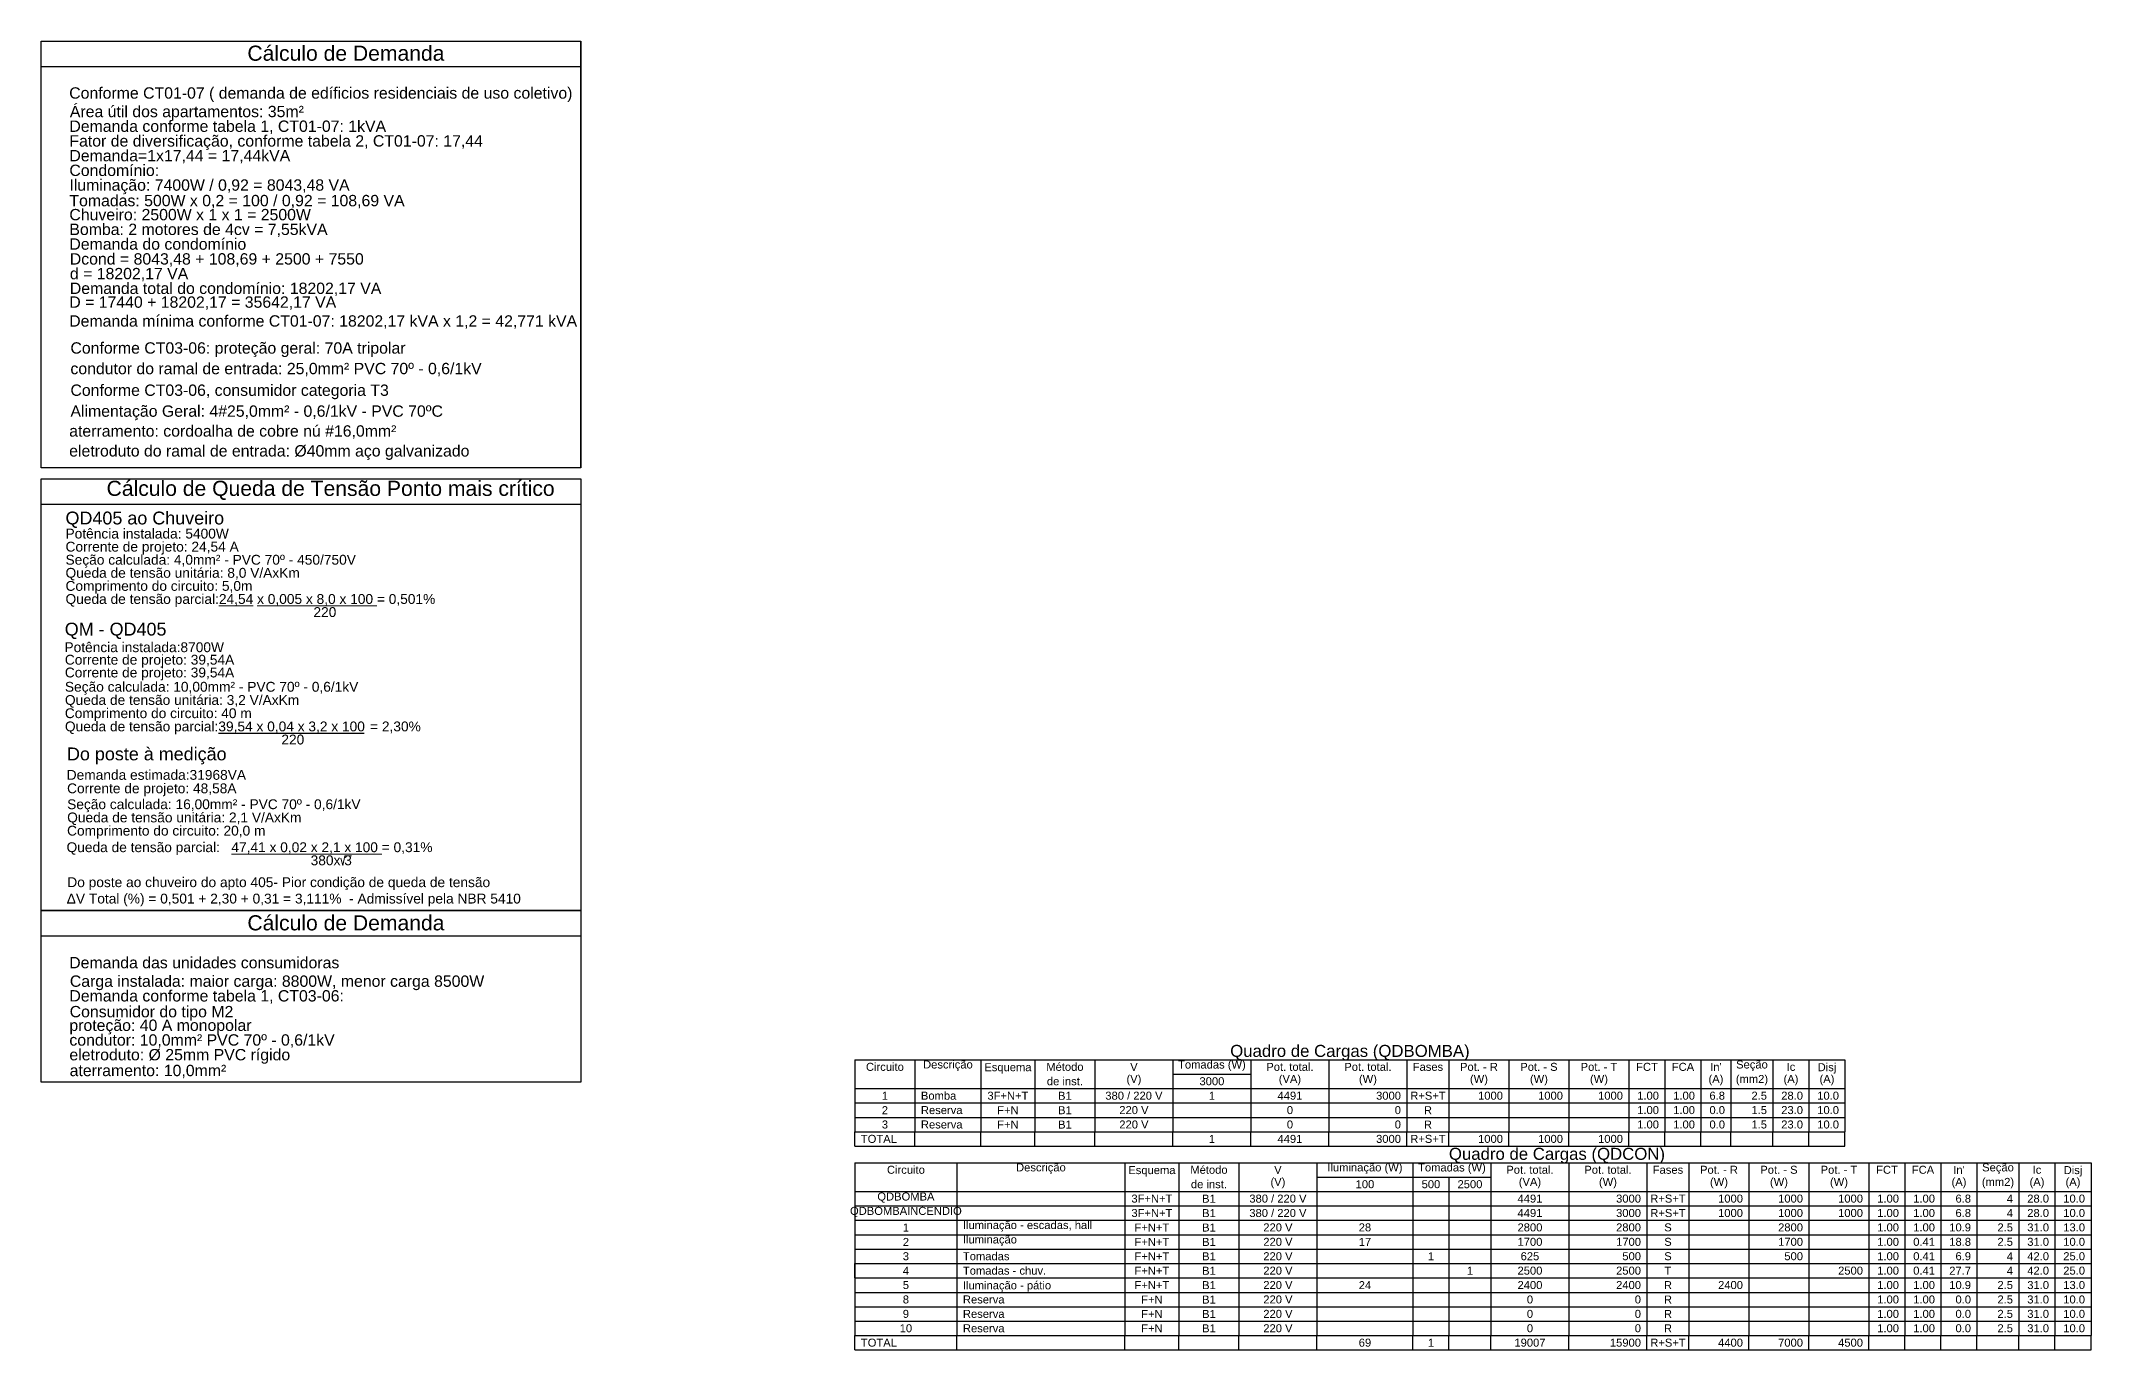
# Model space of a CAD drawing. Header units: inches. Extents: x -8.7 to 57.3, y -9.2 to 26.4.
# Drawn here: x 30.19 to 57.32, y 9.06 to 26.38 of the extents above; entities that cross this region are included whole.
import ezdxf

# ---------------------------------------------------------------- set-up
doc = ezdxf.new("R2010")
doc.units = ezdxf.units.IN
doc.header["$MEASUREMENT"] = 0
doc.linetypes.add('HIDDEN2', pattern=[4.7625, 3.175, -1.5875])
for name, color, linetype, lineweight in [('DI-Linhas do quadro', 7, 'HIDDEN2', 30), ('DI-Textos do quadro', 5, 'Continuous', 20), ('DI-Título do quadro', 5, 'Continuous', 30), ('TEXTO', 7, 'Continuous', 20)]:
    doc.layers.add(name, color=color, linetype=linetype, lineweight=lineweight)
doc.layers.add('ELE_CIRCUITOS', color=7, linetype='Continuous')
doc.styles.add('Arial', font='arial.ttf')

msp = doc.modelspace()

# ---------------------------------------------------------------- linework, layer by layer
at = {"layer": 'DI-Linhas do quadro', "linetype": 'Continuous'}
for p, q in [((30.1892, 26.3809), (37.3352, 26.3809)), ((30.1892, 20.733), (30.1892, 26.3809)), ((37.3352, 26.3809), (37.3352, 20.733)), ((37.3352, 20.733), (37.3352, 26.3809)), ((30.1892, 26.0456), (37.3352, 26.0456)), ((37.3352, 20.733), (30.1892, 20.733)), ((30.1892, 12.6063), (30.1892, 20.5871)), ((30.1892, 20.5871), (37.3352, 20.5871)), ((37.3352, 20.5871), (37.3352, 14.8749)), ((30.1892, 20.2518), (37.3352, 20.2518)), ((37.3352, 14.8749), (30.1892, 14.8749)), ((30.1892, 14.8749), (37.3352, 14.8749)), ((37.3352, 14.8749), (37.3352, 12.6063)), ((30.1892, 14.5395), (37.3352, 14.5395)), ((40.9622, 12.902), (54.0673, 12.902)), ((40.9622, 12.902), (40.9622, 11.9489)), ((41.7565, 12.902), (41.7565, 11.9489)), ((42.6301, 12.902), (42.6301, 11.9489)), ((43.345, 12.902), (43.345, 11.9489)), ((44.1392, 12.902), (44.1392, 11.9489)), ((45.1717, 12.902), (45.1717, 11.9489)), ((46.2043, 12.902), (46.2043, 11.9489)), ((47.2368, 12.902), (47.2368, 11.9489)), ((48.2693, 12.902), (48.2693, 11.9489)), ((48.8253, 12.902), (48.8253, 11.9489)), ((49.6195, 12.902), (49.6195, 11.9489)), ((50.4138, 12.902), (50.4138, 11.9489)), ((51.208, 12.902), (51.208, 11.9489)), ((51.6846, 12.902), (51.6846, 11.9489)), ((52.1611, 12.902), (52.1611, 11.9489)), ((52.5583, 12.902), (52.5583, 11.9489)), ((53.1142, 12.902), (53.1142, 11.9489)), ((53.5908, 12.902), (53.5908, 11.9489)), ((54.0673, 12.902), (54.0673, 11.9489)), ((37.3352, 12.6063), (30.1892, 12.6063)), ((40.9622, 12.5207), (54.0673, 12.5207)), ((45.1717, 12.7113), (46.2043, 12.7113)), ((40.9622, 12.3301), (54.0673, 12.3301)), ((40.9622, 12.1395), (54.0673, 12.1395)), ((40.9622, 11.9489), (54.0673, 11.9489)), ((40.9622, 11.7582), (40.9622, 11.9489)), ((40.9622, 11.7582), (40.9622, 11.9489)), ((41.7565, 11.7582), (41.7565, 11.9489)), ((42.6301, 11.7582), (42.6301, 11.9489)), ((43.345, 11.7582), (43.345, 11.9489)), ((44.1392, 11.7582), (44.1392, 11.9489)), ((45.1717, 11.7582), (45.1717, 11.9489)), ((46.2043, 11.7582), (46.2043, 11.9489)), ((47.2368, 11.7582), (47.2368, 11.9489)), ((48.2693, 11.7582), (48.2693, 11.9489)), ((48.8253, 11.7582), (48.8253, 11.9489)), ((49.6195, 11.7582), (49.6195, 11.9489)), ((50.4138, 11.7582), (50.4138, 11.9489)), ((51.208, 11.7582), (51.208, 11.9489)), ((51.6846, 11.7582), (51.6846, 11.9489)), ((52.1611, 11.7582), (52.1611, 11.9489)), ((52.5583, 11.7582), (52.5583, 11.9489)), ((53.1142, 11.7582), (53.1142, 11.9489)), ((53.5908, 11.7582), (53.5908, 11.9489)), ((54.0673, 11.7582), (54.0673, 11.9489)), ((40.9622, 11.7582), (54.0673, 11.7582)), ((40.9622, 11.5401), (40.9622, 10.2057)), ((40.9622, 11.5401), (57.3238, 11.5401)), ((40.9622, 11.5401), (40.9622, 9.2526)), ((42.3125, 11.5401), (42.3125, 9.2526)), ((44.5364, 11.5401), (44.5364, 9.2526)), ((45.2512, 11.5401), (45.2512, 9.2526)), ((46.0454, 11.5401), (46.0454, 9.2526)), ((47.078, 11.5401), (47.078, 9.2526)), ((48.3488, 11.5401), (48.3488, 9.2526)), ((49.3813, 11.5401), (49.3813, 9.2526)), ((50.4138, 11.5401), (50.4138, 9.2526)), ((51.4463, 11.5401), (51.4463, 9.2526)), ((52.0023, 11.5401), (52.0023, 9.2526)), ((52.7966, 11.5401), (52.7966, 9.2526)), ((53.5908, 11.5401), (53.5908, 9.2526)), ((54.3851, 11.5401), (54.3851, 9.2526)), ((54.8616, 11.5401), (54.8616, 9.2526)), ((55.3382, 11.5401), (55.3382, 9.2526)), ((55.8147, 11.5401), (55.8147, 9.2526)), ((56.3707, 11.5401), (56.3707, 9.2526)), ((56.8472, 11.5401), (56.8472, 9.2526)), ((57.3238, 11.5401), (57.3238, 9.2526)), ((40.9622, 11.1588), (57.3238, 11.1588)), ((47.078, 11.3495), (48.3488, 11.3495)), ((48.3488, 11.3495), (49.3813, 11.3495)), ((48.8253, 11.3495), (48.8253, 9.2526)), ((40.9622, 10.9682), (57.3238, 10.9682)), ((40.9622, 10.7776), (57.3238, 10.7776)), ((40.9622, 10.587), (57.3238, 10.587)), ((40.9622, 10.3964), (57.3238, 10.3964)), ((40.9622, 10.0151), (40.9622, 10.2057)), ((40.9622, 10.0151), (40.9622, 10.2057)), ((40.9622, 10.2057), (57.3238, 10.2057)), ((40.9622, 10.0151), (57.3238, 10.0151)), ((40.9622, 9.8245), (57.3238, 9.8245)), ((40.9622, 9.6339), (57.3238, 9.6339)), ((40.9622, 9.4433), (57.3238, 9.4433)), ((40.9622, 9.2526), (57.3238, 9.2526)), ((40.9622, 9.062), (40.9622, 9.2526)), ((40.9622, 9.062), (40.9622, 9.2526)), ((42.3125, 9.062), (42.3125, 9.2526)), ((44.5364, 9.062), (44.5364, 9.2526)), ((45.2512, 9.062), (45.2512, 9.2526)), ((46.0454, 9.062), (46.0454, 9.2526)), ((47.078, 9.062), (47.078, 9.2526)), ((48.3488, 9.062), (48.3488, 9.2526)), ((48.8253, 9.062), (48.8253, 9.2526)), ((49.3813, 9.062), (49.3813, 9.2526)), ((50.4138, 9.062), (50.4138, 9.2526)), ((51.4463, 9.062), (51.4463, 9.2526)), ((52.0023, 9.062), (52.0023, 9.2526)), ((52.7966, 9.062), (52.7966, 9.2526)), ((53.5908, 9.062), (53.5908, 9.2526)), ((54.3851, 9.062), (54.3851, 9.2526)), ((54.8616, 9.062), (54.8616, 9.2526)), ((55.3382, 9.062), (55.3382, 9.2526)), ((55.8147, 9.062), (55.8147, 9.2526)), ((56.3707, 9.062), (56.3707, 9.2526)), ((56.8472, 9.062), (56.8472, 9.2526)), ((57.3238, 9.062), (57.3238, 9.2526)), ((40.9622, 9.062), (57.3238, 9.062))]:
    msp.add_line(p, q, dxfattribs=at)
at = {"layer": 'ELE_CIRCUITOS'}
msp.add_line((32.5366, 17.2212), (34.4669, 17.2212), dxfattribs=at)
at = {"layer": 'TEXTO'}
msp.add_lwpolyline([(34.1581, 15.5708), (34.185, 15.4706), (34.2103, 15.6012), (34.3009, 15.6012)], dxfattribs=at)

# ---------------------------------------------------------------- texts
at = {"layer": 'DI-Textos do quadro', "char_height": 0.1059, "line_spacing_factor": 0.798, "style": 'Arial'}
for s, insert, width, attachment_point in [('Circuito', (41.3595, 12.7538), 0.934606, 8), ('Descrição', (42.1935, 12.7538), 1.225999, 8), ('Esquema', (42.9875, 12.7189), 1.164229, 8), ('Método', (43.742, 12.7538), 0.918492, 8), ('V', (44.6555, 12.7538), 0.183967, 8), ('Tomadas (W)', (45.688, 12.7538), 1.666446, 8), ('Pot. total.', (46.7205, 12.7538), 1.164229, 8), ('Pot. total.', (47.753, 12.7538), 1.164229, 8), ('Fases', (48.5475, 12.7538), 0.750639, 8), ('Pot. - R', (49.2225, 12.7538), 0.933263, 8), ('Pot. - S', (50.0165, 12.7538), 0.918492, 8), ('Pot. - T', (50.811, 12.7538), 0.902378, 8), ('FCT', (51.4465, 12.7538), 0.534444, 8), ('FCA', (51.923, 12.7538), 0.550558, 8), ("In'", (52.3595, 12.7538), 0.281993, 8), ('Seção', (52.836, 12.7538), 0.781524, 8), ('Ic', (53.3525, 12.7538), 0.214852, 8), ('Disj', (53.829, 12.7189), 0.459246, 8), ('Bomba', (41.836, 12.3723), 0.872836, 7), ('de inst.', (43.742, 12.5633), 0.88895, 8), ('380 / 220 V', (44.6555, 12.3723), 1.408623, 8), ('(V)', (44.6555, 12.5633), 0.366591, 8), ('3000', (45.688, 12.5633), 0.612328, 8), ('(VA)', (46.7205, 12.5633), 0.550558, 8), ('(W)', (47.753, 12.5633), 0.441789, 8), ('(W)', (49.2225, 12.5633), 0.441789, 8), ('(W)', (50.0165, 12.5633), 0.441789, 8), ('(W)', (50.811, 12.5633), 0.441789, 8), ('(A)', (52.3595, 12.5633), 0.366591, 8), ('(mm2)', (52.836, 12.5633), 0.794952, 8), ('(A)', (53.3525, 12.5633), 0.366591, 8), ('(A)', (53.829, 12.5633), 0.366591, 8), ('2', (41.3595, 12.1818), 0.153082, 8), ('1', (41.3595, 12.3723), 0.153082, 8), ('Reserva', (41.836, 12.1818), 1.025918, 7), ('3F+N+T', (42.9875, 12.3723), 1.009804, 8), ('F+N', (42.9875, 12.1818), 0.52773, 8), ('B1', (43.742, 12.3723), 0.337049, 8), ('B1', (43.742, 12.1818), 0.337049, 8), ('220 V', (44.6555, 12.1818), 0.719754, 8), ('1', (45.688, 12.3723), 0.153082, 8), ('4491', (46.7205, 12.3723), 0.612328, 8), ('0', (46.7205, 12.1818), 0.153082, 8), ('3000', (48.19, 12.3723), 0.612328, 9), ('0', (48.19, 12.1818), 0.153082, 9), ('R+S+T', (48.5475, 12.3723), 0.872836, 8), ('R', (48.5475, 12.1818), 0.198738, 8), ('1000', (49.54, 12.3723), 0.612328, 9), ('1000', (50.3345, 12.3723), 0.612328, 9), ('1000', (51.1285, 12.3723), 0.612328, 9), ('1.00', (51.605, 12.3723), 0.535787, 9), ('1.00', (51.605, 12.1818), 0.535787, 9), ('1.00', (52.0815, 12.3723), 0.535787, 9), ('1.00', (52.0815, 12.1818), 0.535787, 9), ('0.0', (52.479, 12.1818), 0.382705, 9), ('6.8', (52.479, 12.3723), 0.382705, 9), ('2.5', (53.035, 12.3723), 0.382705, 9), ('1.5', (53.035, 12.1818), 0.382705, 9), ('28.0', (53.5115, 12.3723), 0.535787, 9), ('23.0', (53.5115, 12.1818), 0.535787, 9), ('10.0', (53.988, 12.3723), 0.535787, 9), ('10.0', (53.988, 12.1818), 0.535787, 9), ('3', (41.3595, 11.9913), 0.153082, 8), ('Reserva', (41.836, 11.9913), 1.025918, 7), ('F+N', (42.9875, 11.9913), 0.52773, 8), ('B1', (43.742, 11.9913), 0.337049, 8), ('220 V', (44.6555, 11.9913), 0.719754, 8), ('0', (46.7205, 11.9913), 0.153082, 8), ('0', (48.19, 11.9913), 0.153082, 9), ('R', (48.5475, 11.9913), 0.198738, 8), ('1.00', (51.605, 11.9913), 0.535787, 9), ('1.00', (52.0815, 11.9913), 0.535787, 9), ('0.0', (52.479, 11.9913), 0.382705, 9), ('1.5', (53.035, 11.9913), 0.382705, 9), ('23.0', (53.5115, 11.9913), 0.535787, 9), ('10.0', (53.988, 11.9913), 0.535787, 9), ('TOTAL', (41.0415, 11.8008), 0.886264, 7), ('1', (45.688, 11.8008), 0.153082, 8), ('4491', (46.7205, 11.8008), 0.612328, 8), ('3000', (48.19, 11.8008), 0.612328, 9), ('R+S+T', (48.5475, 11.8008), 0.872836, 8), ('1000', (49.54, 11.8008), 0.612328, 9), ('1000', (50.3345, 11.8008), 0.612328, 9), ('1000', (51.1285, 11.8008), 0.612328, 9), ('Circuito', (41.6375, 11.3921), 0.934606, 8), ('Descrição', (43.4245, 11.3921), 1.225999, 8), ('Esquema', (44.8935, 11.3571), 1.164229, 8), ('Método', (45.6485, 11.3921), 0.918492, 8), ('V', (46.5615, 11.3921), 0.183967, 8), ('Iluminação (W)', (47.7135, 11.3921), 1.851755, 8), ('Tomadas (W)', (48.865, 11.3921), 1.666446, 8), ('Pot. total.', (49.8975, 11.3921), 1.164229, 8), ('Pot. total.', (50.93, 11.3921), 1.164229, 8), ('Fases', (51.7245, 11.3921), 0.750639, 8), ('Pot. - R', (52.3995, 11.3921), 0.933263, 8), ('Pot. - S', (53.1935, 11.3921), 0.918492, 8), ('Pot. - T', (53.988, 11.3921), 0.902378, 8), ('FCT', (54.6235, 11.3921), 0.534444, 8), ('FCA', (55.1, 11.3921), 0.550558, 8), ("In'", (55.5765, 11.3921), 0.281993, 8), ('Seção', (56.0925, 11.3921), 0.781524, 8), ('Ic', (56.609, 11.3921), 0.214852, 8), ('Disj', (57.0855, 11.3571), 0.459246, 8), ('QDBOMBA', (41.6375, 11.0106), 1.40728, 8), ('de inst.', (45.6485, 11.2011), 0.88895, 8), ('(V)', (46.5615, 11.2011), 0.366591, 8), ('100', (47.7135, 11.2011), 0.459246, 8), ('500', (48.587, 11.2011), 0.459246, 8), ('2500', (49.1035, 11.2011), 0.612328, 8), ('(VA)', (49.8975, 11.2011), 0.550558, 8), ('(W)', (50.93, 11.2011), 0.441789, 8), ('(W)', (52.3995, 11.2011), 0.441789, 8), ('(W)', (53.1935, 11.2011), 0.441789, 8), ('(W)', (53.988, 11.2011), 0.441789, 8), ('(A)', (55.5765, 11.2011), 0.366591, 8), ('(mm2)', (56.0925, 11.2011), 0.794952, 8), ('(A)', (56.609, 11.2011), 0.366591, 8), ('(A)', (57.0855, 11.2011), 0.366591, 8), ('QDBOMBAINCENDIO', (41.6375, 10.8201), 2.752791, 8), ('3F+N+T', (44.8935, 11.0106), 1.009804, 8), ('3F+N+T', (44.8935, 10.8201), 1.009804, 8), ('B1', (45.6485, 11.0106), 0.337049, 8), ('B1', (45.6485, 10.8201), 0.337049, 8), ('380 / 220 V', (46.5615, 11.0106), 1.408623, 8), ('380 / 220 V', (46.5615, 10.8201), 1.408623, 8), ('4491', (49.8975, 11.0106), 0.612328, 8), ('4491', (49.8975, 10.8201), 0.612328, 8), ('3000', (51.367, 11.0106), 0.612328, 9), ('3000', (51.367, 10.8201), 0.612328, 9), ('R+S+T', (51.7245, 11.0106), 0.872836, 8), ('R+S+T', (51.7245, 10.8201), 0.872836, 8), ('1000', (52.717, 11.0106), 0.612328, 9), ('1000', (52.717, 10.8201), 0.612328, 9), ('1000', (53.5115, 11.0106), 0.612328, 9), ('1000', (53.5115, 10.8201), 0.612328, 9), ('1000', (54.3055, 11.0106), 0.612328, 9), ('1000', (54.3055, 10.8201), 0.612328, 9), ('1.00', (54.782, 11.0106), 0.535787, 9), ('1.00', (54.782, 10.8201), 0.535787, 9), ('1.00', (55.2585, 11.0106), 0.535787, 9), ('1.00', (55.2585, 10.8201), 0.535787, 9), ('6.8', (55.7355, 11.0106), 0.382705, 9), ('6.8', (55.7355, 10.8201), 0.382705, 9), ('4', (56.291, 11.0106), 0.153082, 9), ('4', (56.291, 10.8201), 0.153082, 9), ('28.0', (56.768, 11.0106), 0.535787, 9), ('28.0', (56.768, 10.8201), 0.535787, 9), ('10.0', (57.2445, 11.0106), 0.535787, 9), ('10.0', (57.2445, 10.8201), 0.535787, 9), ('1', (41.6375, 10.6296), 0.153082, 8), ('Iluminação - escadas, hall', (42.392, 10.6296), 3.187866, 7), ('Iluminação', (42.392, 10.4386), 1.333425, 7), ('F+N+T', (44.8935, 10.6296), 0.856722, 8), ('B1', (45.6485, 10.6296), 0.337049, 8), ('220 V', (46.5615, 10.6296), 0.719754, 8), ('28', (47.7135, 10.6296), 0.306164, 8), ('2800', (49.8975, 10.6296), 0.612328, 8), ('2800', (51.367, 10.6296), 0.612328, 9), ('S', (51.7245, 10.6296), 0.183967, 8), ('2800', (53.5115, 10.6296), 0.612328, 9), ('1.00', (54.782, 10.6296), 0.535787, 9), ('1.00', (55.2585, 10.6296), 0.535787, 9), ('10.9', (55.7355, 10.6296), 0.535787, 9), ('2.5', (56.291, 10.6296), 0.382705, 9), ('31.0', (56.768, 10.6296), 0.535787, 9), ('13.0', (57.2445, 10.6296), 0.535787, 9), ('3', (41.6375, 10.2481), 0.153082, 8), ('2', (41.6375, 10.4386), 0.153082, 8), ('Tomadas', (42.392, 10.2481), 1.148115, 7), ('F+N+T', (44.8935, 10.4386), 0.856722, 8), ('F+N+T', (44.8935, 10.2481), 0.856722, 8), ('B1', (45.6485, 10.4386), 0.337049, 8), ('B1', (45.6485, 10.2481), 0.337049, 8), ('220 V', (46.5615, 10.4386), 0.719754, 8), ('220 V', (46.5615, 10.2481), 0.719754, 8), ('17', (47.7135, 10.4386), 0.306164, 8), ('1', (48.587, 10.2481), 0.153082, 8), ('1700', (49.8975, 10.4386), 0.612328, 8), ('625', (49.8975, 10.2481), 0.459246, 8), ('1700', (51.367, 10.4386), 0.612328, 9), ('500', (51.367, 10.2481), 0.459246, 9), ('S', (51.7245, 10.4386), 0.183967, 8), ('S', (51.7245, 10.2481), 0.183967, 8), ('1700', (53.5115, 10.4386), 0.612328, 9), ('500', (53.5115, 10.2481), 0.459246, 9), ('1.00', (54.782, 10.4386), 0.535787, 9), ('1.00', (54.782, 10.2481), 0.535787, 9), ('0.41', (55.2585, 10.4386), 0.535787, 9), ('0.41', (55.2585, 10.2481), 0.535787, 9), ('18.8', (55.7355, 10.4386), 0.535787, 9), ('6.9', (55.7355, 10.2481), 0.382705, 9), ('2.5', (56.291, 10.4386), 0.382705, 9), ('4', (56.291, 10.2481), 0.153082, 9), ('42.0', (56.768, 10.2481), 0.535787, 9), ('31.0', (56.768, 10.4386), 0.535787, 9), ('25.0', (57.2445, 10.2481), 0.535787, 9), ('10.0', (57.2445, 10.4386), 0.535787, 9), ('4', (41.6375, 10.0576), 0.153082, 8), ('Tomadas - chuv.', (42.392, 10.0576), 2.051836, 7), ('F+N+T', (44.8935, 10.0576), 0.856722, 8), ('B1', (45.6485, 10.0576), 0.337049, 8), ('220 V', (46.5615, 10.0576), 0.719754, 8), ('1', (49.1035, 10.0576), 0.153082, 8), ('2500', (49.8975, 10.0576), 0.612328, 8), ('2500', (51.367, 10.0576), 0.612328, 9), ('T', (51.7245, 10.0576), 0.167853, 8), ('2500', (54.3055, 10.0576), 0.612328, 9), ('1.00', (54.782, 10.0576), 0.535787, 9), ('0.41', (55.2585, 10.0576), 0.535787, 9), ('27.7', (55.7355, 10.0576), 0.535787, 9), ('4', (56.291, 10.0576), 0.153082, 9), ('42.0', (56.768, 10.0576), 0.535787, 9), ('25.0', (57.2445, 10.0576), 0.535787, 9), ('5', (41.6375, 9.8671), 0.153082, 8), ('8', (41.6375, 9.6761), 0.153082, 8), ('Reserva', (42.392, 9.6761), 1.025918, 7), ('Iluminação - pátio', (42.392, 9.8321), 2.175376, 7), ('F+N+T', (44.8935, 9.8671), 0.856722, 8), ('F+N', (44.8935, 9.6761), 0.52773, 8), ('B1', (45.6485, 9.8671), 0.337049, 8), ('B1', (45.6485, 9.6761), 0.337049, 8), ('220 V', (46.5615, 9.8671), 0.719754, 8), ('220 V', (46.5615, 9.6761), 0.719754, 8), ('24', (47.7135, 9.8671), 0.306164, 8), ('2400', (49.8975, 9.8671), 0.612328, 8), ('0', (49.8975, 9.6761), 0.153082, 8), ('2400', (51.367, 9.8671), 0.612328, 9), ('0', (51.367, 9.6761), 0.153082, 9), ('R', (51.7245, 9.8671), 0.198738, 8), ('R', (51.7245, 9.6761), 0.198738, 8), ('2400', (52.717, 9.8671), 0.612328, 9), ('1.00', (54.782, 9.8671), 0.535787, 9), ('1.00', (54.782, 9.6761), 0.535787, 9), ('1.00', (55.2585, 9.8671), 0.535787, 9), ('1.00', (55.2585, 9.6761), 0.535787, 9), ('10.9', (55.7355, 9.8671), 0.535787, 9), ('0.0', (55.7355, 9.6761), 0.382705, 9), ('2.5', (56.291, 9.8671), 0.382705, 9), ('2.5', (56.291, 9.6761), 0.382705, 9), ('31.0', (56.768, 9.8671), 0.535787, 9), ('31.0', (56.768, 9.6761), 0.535787, 9), ('13.0', (57.2445, 9.8671), 0.535787, 9), ('10.0', (57.2445, 9.6761), 0.535787, 9), ('9', (41.6375, 9.4856), 0.153082, 8), ('Reserva', (42.392, 9.4856), 1.025918, 7), ('F+N', (44.8935, 9.4856), 0.52773, 8), ('B1', (45.6485, 9.4856), 0.337049, 8), ('220 V', (46.5615, 9.4856), 0.719754, 8), ('0', (49.8975, 9.4856), 0.153082, 8), ('0', (51.367, 9.4856), 0.153082, 9), ('R', (51.7245, 9.4856), 0.198738, 8), ('1.00', (54.782, 9.4856), 0.535787, 9), ('1.00', (55.2585, 9.4856), 0.535787, 9), ('0.0', (55.7355, 9.4856), 0.382705, 9), ('2.5', (56.291, 9.4856), 0.382705, 9), ('31.0', (56.768, 9.4856), 0.535787, 9), ('10.0', (57.2445, 9.4856), 0.535787, 9), ('10', (41.6375, 9.2951), 0.306164, 8), ('Reserva', (42.392, 9.2951), 1.025918, 7), ('F+N', (44.8935, 9.2951), 0.52773, 8), ('B1', (45.6485, 9.2951), 0.337049, 8), ('220 V', (46.5615, 9.2951), 0.719754, 8), ('0', (49.8975, 9.2951), 0.153082, 8), ('0', (51.367, 9.2951), 0.153082, 9), ('R', (51.7245, 9.2951), 0.198738, 8), ('1.00', (54.782, 9.2951), 0.535787, 9), ('1.00', (55.2585, 9.2951), 0.535787, 9), ('0.0', (55.7355, 9.2951), 0.382705, 9), ('2.5', (56.291, 9.2951), 0.382705, 9), ('31.0', (56.768, 9.2951), 0.535787, 9), ('10.0', (57.2445, 9.2951), 0.535787, 9), ('TOTAL', (41.0415, 9.1046), 0.886264, 7), ('69', (47.7135, 9.1046), 0.306164, 8), ('1', (48.587, 9.1046), 0.153082, 8), ('19007', (49.8975, 9.1046), 0.76541, 8), ('15900', (51.367, 9.1046), 0.76541, 9), ('R+S+T', (51.7245, 9.1046), 0.872836, 8), ('4400', (52.717, 9.1046), 0.612328, 9), ('7000', (53.5115, 9.1046), 0.612328, 9), ('4500', (54.3055, 9.1046), 0.612328, 9)]:
    msp.add_mtext(s, dxfattribs=dict(at, insert=insert, width=width, attachment_point=attachment_point))
at = {"layer": 'DI-Título do quadro', "char_height": 0.15885, "attachment_point": 8, "line_spacing_factor": 0.798, "style": 'Arial'}
for s, insert, width in [('Quadro de Cargas (QDBOMBA)', (47.5145, 12.8919), 6.176418), ('Quadro de Cargas (QDCON)', (50.255, 11.5301), 5.572915)]:
    msp.add_mtext(s, dxfattribs=dict(at, insert=insert, width=width))
at = {"layer": 'TEXTO', "style": 'Arial'}
for s, height, p in [('Conforme CT01-07 ( demanda de edíficios residenciais de uso coletivo)', 0.149987, (30.5625, 25.6185)), ('Área útil dos apartamentos: 35m²', 0.149987, (30.5711, 25.3733)), ('Demanda conforme tabela 1, CT01-07: 1kVA', 0.149987, (30.5649, 25.179)), ('Fator de diversificação, conforme tabela 2, CT01-07: 17,44', 0.149987, (30.5649, 24.9843)), ('Condomínio:', 0.149987, (30.5649, 24.595)), ('Demanda=1x17,44 = 17,44kVA', 0.149987, (30.5649, 24.7896)), ('Iluminação: 7400W / 0,92 = 8043,48 VA', 0.149987, (30.5649, 24.4003)), ('Tomadas: 500W x 0,2 = 100 / 0,92 = 108,69 VA', 0.149987, (30.5649, 24.1947)), ('Chuveiro: 2500W x 1 x 1 = 2500W', 0.149987, (30.5649, 24.009)), ('Bomba: 2 motores de 4cv = 7,55kVA', 0.149987, (30.5649, 23.8144)), ('Demanda do condomínio', 0.149987, (30.5649, 23.6197)), ('d = 18202,17 VA', 0.149987, (30.5715, 23.2288)), ('Dcond = 8043,48 + 108,69 + 2500 + 7550 ', 0.149987, (30.5705, 23.4231)), ('Demanda total do condomínio: 18202,17 VA', 0.149987, (30.571, 23.0341)), ('D = 17440 + 18202,17 = 35642,17 VA', 0.1499, (30.5636, 22.8518)), ('Demanda mínima conforme CT01-07: 18202,17 kVA x 1,2 = 42,771 kVA', 0.149938, (30.5625, 22.6021)), ('Conforme CT03-06: proteção geral: 70A tripolar', 0.149938, (30.579, 22.2447)), ('condutor do ramal de entrada: 25,0mm² PVC 70º - 0,6/1kV', 0.149938, (30.579, 21.9726)), ('Conforme CT03-06, consumidor categoria T3', 0.149938, (30.579, 21.6861)), ('Alimentação Geral: 4#25,0mm² - 0,6/1kV - PVC 70ºC', 0.149938, (30.579, 21.4096)), ('aterramento: cordoalha de cobre nú #16,0mm²', 0.149938, (30.5622, 21.1465)), ('eletroduto do ramal de entrada: %%C40mm aço galvanizado', 0.149938, (30.5625, 20.8835)), ('QM - QD405', 0.17002, (30.5035, 18.5146)), ('Corrente de projeto: 39,54A', 0.130085, (30.5047, 18.1298)), ('Potência instalada:8700W', 0.130085, (30.4997, 18.2952)), ('Corrente de projeto: 39,54A', 0.130085, (30.5047, 17.9607)), ('Seção calculada: 10,00mm² - PVC 70º - 0,6/1kV', 0.130085, (30.5056, 17.7717)), ('Queda de tensão unitária: 3,2 V/AxKm', 0.130085, (30.5059, 17.5969)), ('Comprimento do circuito: 40 m', 0.130085, (30.5047, 17.4221)), ('Queda de tensão parcial:', 0.130085, (30.5059, 17.2472)), ('39,54 x 0,04 x 3,2 x 100', 0.130085, (32.5366, 17.2472)), (' = 2,30%%%', 0.13008, (34.4941, 17.2472)), ('                                                                 220', 0.130085, (30.0893, 17.0741)), ('Do poste à medição', 0.17002, (30.5332, 16.8637)), ('Corrente de projeto: 48,58A', 0.130085, (30.5344, 16.428)), ('Demanda estimada:31968VA', 0.130085, (30.5294, 16.6062)), ('Seção calculada: 16,00mm² - PVC 70º - 0,6/1kV', 0.130085, (30.5352, 16.2177)), ('Queda de tensão unitária: 2,1 V/AxKm', 0.130085, (30.5356, 16.0429)), ('Comprimento do circuito: 20,0 m', 0.130085, (30.5344, 15.8681)), ('Do poste ao chuveiro do apto 405- Pior condição de queda de tensão', 0.1301, (30.5373, 15.1861)), ('ΔV Total (%%%) = 0,501 + 2,30 + 0,31 = 3,111%%%  - Admissível pela NBR 5410 ', 0.1301, (30.5299, 14.9694)), ('Demanda das unidades consumidoras', 0.149987, (30.5625, 14.1124)), ('Carga instalada: maior carga: 8800W, menor carga 8500W', 0.149987, (30.5711, 13.8672)), ('Consumidor do tipo M2', 0.149987, (30.5687, 13.4639)), ('Demanda conforme tabela 1, CT03-06:', 0.149987, (30.5649, 13.6729)), ('proteção: 40 A monopolar', 0.149987, (30.5649, 13.2836)), ('condutor: 10,0mm² PVC 70º - 0,6/1kV', 0.149987, (30.5649, 13.0889)), ('eletroduto: %%C 25mm PVC rígido', 0.149987, (30.5649, 12.8942)), ('aterramento: 10,0mm²', 0.149987, (30.5687, 12.6852))]:
    msp.add_text(s, height=height, dxfattribs=at).set_placement(p)
at = {"layer": 'TEXTO', "char_height": 0.130085, "line_spacing_factor": 0.798, "style": 'Arial'}
for s, insert, width, attachment_point in [('{\\H1.537x;Cálculo de Demanda}', (34.225, 26.117), 7.674434, 8), ('{\\H1.537x;Cálculo de Queda de Tensão Ponto mais crítico}', (34.0224, 20.3076), 7.674434, 8), ('{\\H1.307x;QD405 ao Chuveiro\\P}Potência instalada: 5400W\\PCorrente de projeto: 24,54 A\\PSeção calculada: 4,0mm² - PVC 70º - 450/750V\\PQueda de tensão unitária: 8,0 V/AxKm\\PComprimento do circuito: 5,0m\\PQueda de tensão parcial:{\\L24,54 x 0,005 x 8,0 x 100} = 0,501%\\P                                                                 220', (30.5137, 20.1548), 6.213822, 1), ('Queda de tensão parcial:   {\\L47,41 x 0,02 x 2,1 x 100} = 0,31%\\P                                                                380x 3', (30.5274, 15.7791), 6.035582, 1), ('{\\H1.537x;Cálculo de Demanda}', (34.225, 14.6109), 7.674434, 8)]:
    msp.add_mtext(s, dxfattribs=dict(at, insert=insert, width=width, attachment_point=attachment_point))

doc.saveas('drawing.dxf')
